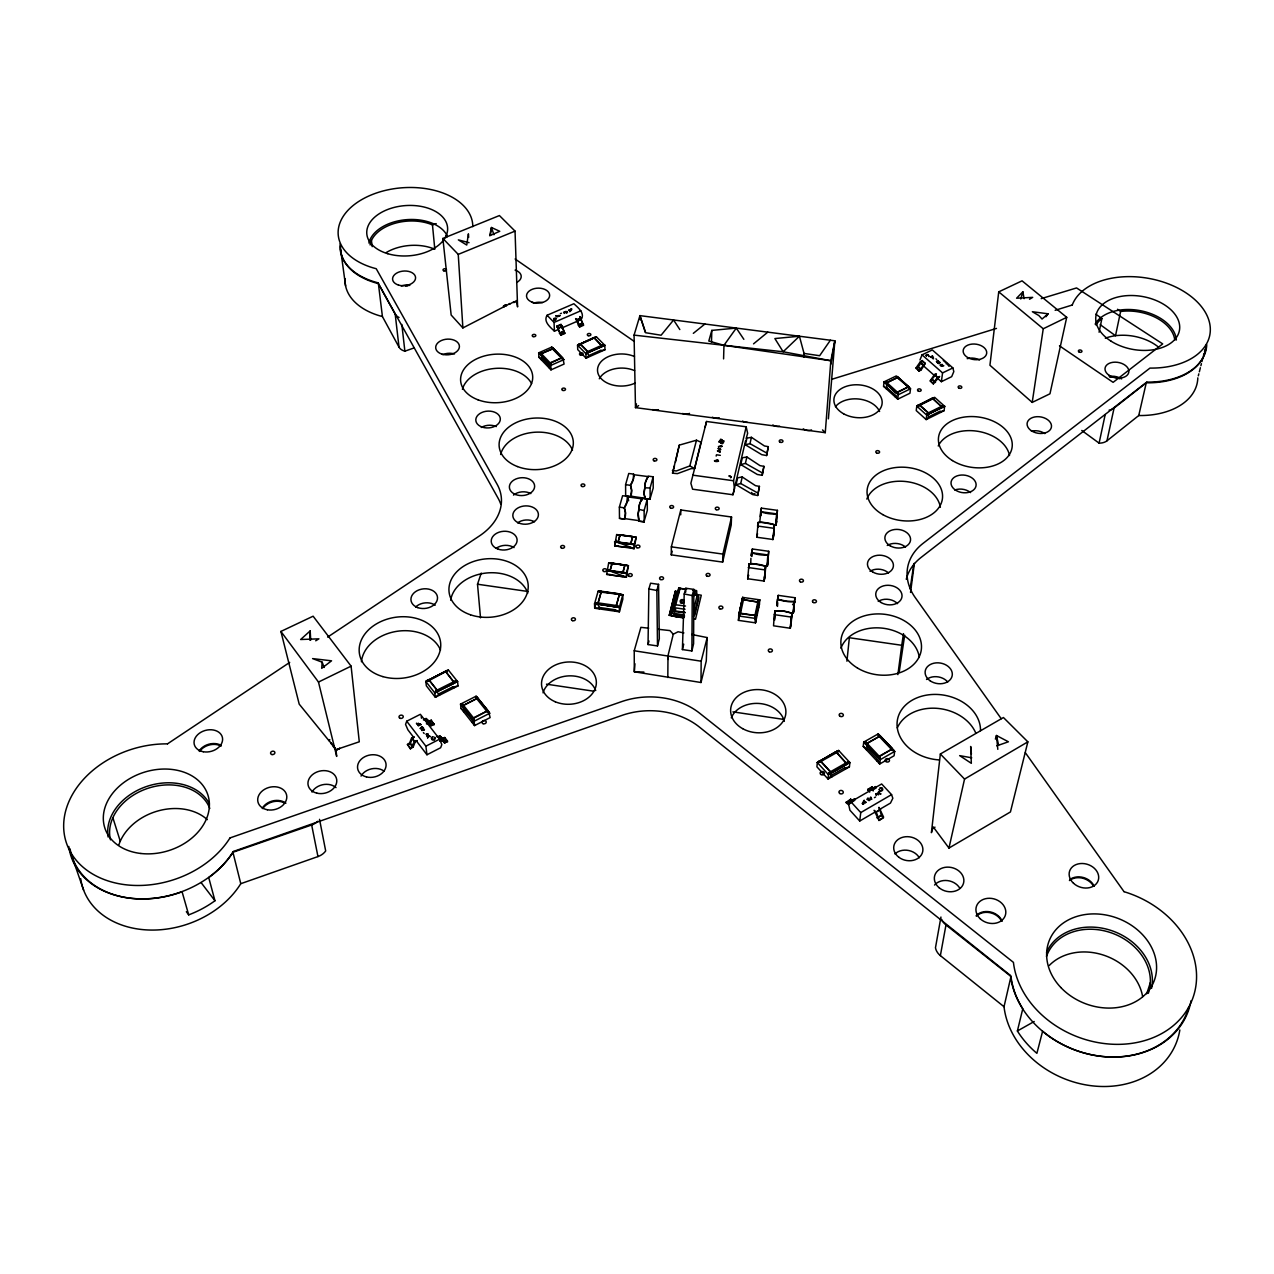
<?xml version="1.0" encoding="UTF-8"?>
<svg xmlns="http://www.w3.org/2000/svg" width="1274" height="1274" viewBox="0 0 1274 1274"><rect width="100%" height="100%" fill="white"/><g stroke="black" fill="none" stroke-linecap="round" stroke-linejoin="round"><path stroke-width="1.5" d="M406.725 721.211L425.882 746.182L426.949 754.765L440.629 747.742L441.839 744.589L439.594 739.175L420.356 714.316L406.725 721.211L405.562 724.396L407.871 729.779L413.827 737.582M751.119 555.368L752.361 548.998L768.716 551.292L767.346 566.213L765.148 566.452M693.836 589.384L693.597 643.752L691.893 650.95L682.402 649.565L684.218 594.003L685.826 588.238L693.836 589.384L692.244 595.531L691.893 650.95M759.766 521.894L761.358 508.135L777.427 510.348L776.057 525.159L773.891 525.398M564.223 312.146C563.809 314.837 565.481 311.748 563.554 312.321M560.847 335.205L556.913 326.048L560.99 324.424L562.36 326.526L564.748 333.501L560.847 335.205L556.913 326.048M648.657 628.193L640.902 627.334L634.229 650.775L634.309 671.78L701.003 682.514L701.162 661.206L707.197 637.573L691.655 634.468M667.815 677.513L667.99 655.712L673.261 634.229L678.055 631.761L683.883 632.923M671.271 554.859L671.35 546.849L680.794 509.966L731.531 517.005L731.212 525.031L722.629 562.105L671.271 554.859L672.21 551.18M794.944 597.729L793.288 612.826L794.944 597.729L778.255 595.356L776.774 604.832M748.873 566.691L749.048 563.825L752.377 563.602L765.594 566.166L764.177 581.071L747.679 578.746L749.048 563.825M680.73 514.792L680.794 509.966M750.768 562.885L750.912 558.315M648.036 644.564L648.864 588.954L650.568 583.221L658.547 584.352L659.311 638.768L657.495 645.934L648.036 644.564L648.96 640.981M538.679 352.834L550.75 365.431L563.888 359.618L551.785 347.085L538.679 352.834L540.622 352.93L542.119 358.711L549.731 366.657L550.973 369.874L550.798 363.536L540.622 352.93L538.679 352.834L538.918 357.277L550.973 369.874L564.079 364.061L562.917 358.185L561.898 358.615L551.706 348.073L551.785 347.085L552.725 348.073L551.706 348.073L552.709 347.627M555.735 315.872L557.885 316.716L555.91 315.618M583.492 325.316L579.766 316.605L583.492 325.316L579.622 327.02L575.609 318.611L577.026 319.567L579.622 327.02M757.966 525.334L758.157 522.436L761.422 522.213L774.417 524.681L773 539.491L756.772 537.246L758.157 522.436M711.481 342.069L711.816 330.396L736.292 328.087L743.857 339.33M723.584 358.886L723.966 345.302L736.292 328.087M685.715 592.107L685.826 588.238M477.129 697.117L475.935 697.722L477.177 697.547L476.094 696.209L489.742 713.233L474.135 721.243L474.215 718.823L462.765 704.395L460.551 704.108L461.013 708.455L474.565 725.591L490.124 717.596L488.611 711.449L487.416 712.055L475.935 697.722L476.094 696.209L460.551 704.108L474.135 721.243L474.565 725.591C473.084 717.198 463.402 713.217 462.765 704.395L460.551 704.108M721.976 442.46L719.141 442.014L721.976 442.46L721.737 443.384L719.937 442.094L721.753 443.336L721.992 442.381M722.071 442.094L719.237 441.632L722.071 442.014M309.853 640.201L310.187 630.917L300.632 639.516L318.914 638.831L315.713 640.806M561.563 328.103L581.199 319.551C585.292 313.165 577.998 307.639 573.873 303.738L547.072 315.267L554.047 322.418L554.429 331.208L557.996 329.647M722.629 562.105L722.915 554.094L731.531 517.005M846.207 802.668L850.698 799.228L846.207 802.668L848.229 804.531L854.838 800.231M919.064 371.164L916.165 367.74L919.955 362.262L922.217 360.558L925.258 363.409L921.245 369.794L919.064 371.164L916.165 367.74M754.765 616.345L756.087 616.52L754.765 616.345L755.753 618.447L759.702 599.831L758.094 600.659L754.765 616.345L755.514 622.843L755.753 618.447L738.617 615.995L742.694 597.41L759.702 599.831L759.447 604.226L755.514 622.843L738.41 620.374L738.952 614.068L740.274 614.259L743.697 598.605L742.694 597.41L742.376 598.86L743.697 598.605L742.392 598.43M738.952 614.068L740.274 614.259L738.617 615.995M742.551 600.341L742.694 597.41M803.846 357.341L804.037 353.424L799.419 336.225L774.879 338.55L783.144 351.767L830.839 360.733L825.265 432.682L635.487 407.632L634.07 335.126L639.93 315.633L834.868 340.811L828.387 418.859M869.696 792.125L867.705 789.418L872.133 786.87L873.709 788.288L875.795 786.536L869.298 790.836L867.705 789.418M707.197 637.573L706.274 660.999L701.003 682.514M553.983 319.949L554.031 318.707L556.483 318.309L553.935 318.42L554.238 319.567L556.021 319.647L553.983 319.949L554.907 319.79M872.133 786.87L867.674 790.294M933.364 383.872L930.434 380.416L934.559 374.492L936.39 373.823L930.386 381.229L933.364 383.872L939.639 376.483L937.584 377.152L933.412 383.06M764.177 581.071L765.594 566.166M767.346 566.213L768.716 551.292M751.963 556.404L752.361 548.998M758.731 607.634L757.441 607.013M427.682 733.967L427.124 735.91C426.472 737.168 429.975 732.407 425.93 734.286L427.921 734.063M759.415 600.85L758.094 600.659L759.702 599.831M773 539.491L774.417 524.681M776.057 525.159L777.427 510.348M760.928 515.556L761.358 508.135M932.281 357.739L933.571 358.679C932.711 359.587 932.727 356.386 932.775 357.293M428.797 679.966L445.47 671.287L454.579 683.039L437.794 691.081L428.797 679.966L445.47 671.287L454.579 683.039M930.386 381.229L930.434 380.416M718.456 446.728L719.619 446.155L718.52 446.951M757.696 495.49L759.431 486.381L755.514 485.681L742.216 476.97L737.678 477.798L736.038 484.677L752.759 494.615L757.696 495.49L759.431 486.381M762.202 475.329L763.906 466.332L760.021 465.647L746.867 456.968L742.344 457.796L740.735 464.564L757.297 474.469L762.202 475.329L763.906 466.332M766.614 455.535L768.302 446.648L764.448 445.964L751.421 437.316L746.946 438.16L745.37 444.801L761.756 454.675L766.614 455.535L768.302 446.648M790.39 628.209L791.934 613.208L782.443 610.803L775.054 610.787L774.305 614.641L773.541 625.805L790.135 628.225L791.934 613.208M777.49 606.408L777.745 602.729M778 599.051L778.255 595.356M878.12 794.084C880.318 795.39 873.868 791.839 876.464 795.47L876.034 793.845M322.179 662.193L321.717 668.309L331.543 660.824L312.592 658.594L322.179 662.193L324.153 667.48M634.93 663.754L634.309 671.78L643.927 672.083M871.273 799.387L870.922 797.206L870.604 798.862L871.942 799.117M774.417 619.26L775.054 610.787M837.05 750.991L837.91 751.915L819.915 762.059L819.055 761.119L817.319 762.521L816.921 766.821L828.052 779.019L849.408 766.884L849.885 762.569L838.674 750.482L837.05 750.991L837.91 751.915L838.674 750.482L817.319 762.521L828.482 774.735L828.052 779.019L831.142 775.834L829.358 772.394L847.385 762.155L849.885 762.569L828.482 774.735L829.358 772.394L830.17 773.764L829.358 772.394M616.075 606.934L597.793 603.956L601.408 591.247L619.514 593.923L616.075 606.934L597.793 603.956L601.408 591.247M819.055 761.119L819.915 762.059L817.319 762.521M875.095 812.048L859.727 821.013L860.746 812.589L850.889 801.744L881.656 783.972L891.577 794.626L892.835 798.288L890.462 803.082L880.223 809.054M421.614 727.693L422.857 727.438L421.821 728.123M896.37 393.029L885.924 383.187L898.17 377.215L908.665 386.739L896.37 393.029L885.924 383.187L898.17 377.215M419.464 725.049L420.5 724.365M693.677 609.928L697.005 595.977L696.066 594.799L696.48 590.658L692.546 590.117M846.923 661.206L849.36 637.733L901.753 645.281L897.883 674.599M938.842 362.74L938.078 363.233M883.551 386.293L884.029 381.85L896.243 375.973L910.496 388.793L909.97 393.22L897.74 399.176L883.551 386.293L887.086 388.188L886.131 381.961L884.029 381.85L898.25 394.749L897.74 399.176L896.116 395.895L887.134 387.758M886.131 381.961L885.143 382.869L886.131 381.961L898.122 392.822L898.25 394.749L910.496 388.793L896.466 376.977L897.406 376.531M845.49 769.114L844.678 767.744L831.189 775.404M878.073 757.345L865.938 744.032L880.318 735.862L892.517 748.793L878.073 757.345L865.938 744.032L880.318 735.862M848.245 763.094L847.385 762.155L849.885 762.569M897.183 393.268L898.122 392.822L897.183 393.268L898.25 394.749M940.355 754.001L931.405 832.67L933.269 826.953L948.955 848.054L1010.441 811.952L1027.863 741.85L1003.434 717.533L940.355 754.001L964.545 779.067L948.955 848.054M420.261 728.378C421.105 726.642 420.038 730.766 420.707 727.948M417.904 725.24L418.605 725.941L418.35 724.874M863.231 746.405L863.74 742.073L878.089 733.967L879.442 734.907L878.343 735.528L878.089 733.967L894.651 751.453L894.077 755.769L879.713 763.986L863.231 746.405L867.355 749.001L866.193 742.408L863.74 742.073L880.254 759.67L879.713 763.986L877.818 759.654L867.403 748.555M866.193 742.408L865.03 743.459L866.193 742.408L880.111 757.218L880.254 759.67L894.651 751.453L893.393 749.638L892.294 750.259L878.343 735.528L879.442 734.907M580.068 344.076L593.955 337.594L602.363 346.417L588.413 352.245L580.068 344.076L593.955 337.594L602.363 346.417M909.429 387.328L908.489 387.774L910.496 388.793M998.736 291.857L989.93 365.256L1032.211 402.409L1049.967 393.793L1066.72 317.337L1022.051 280.837L998.736 291.857L1043.247 328.772L1032.211 402.409M559.875 315.729C561.484 315.57 555.337 315.267 559.159 316.095L559.827 315.665M919.987 359.937L922.042 354.857L932.313 349.936L952.872 367.931L953.812 371.594L951.678 376.658L941.375 381.69L936.995 377.805M933.316 397.599L934.081 398.284L919.016 405.689L918.251 405.005L916.786 406.135L916.229 410.578L926.166 419.576L944.05 410.722L944.655 406.279L934.67 397.361L916.786 406.135L926.739 415.149L926.166 419.576L928.698 417.235L927.456 413.302L942.537 405.849L944.655 406.279L926.739 415.149L927.456 413.302L928.157 414.432L927.456 413.302M918.251 405.005L919.016 405.689L916.786 406.135M685.269 612.683L674.583 611.695L673.612 610.533L678.755 588.222L685.731 589.129M721.785 439.769C723.298 440.549 718.377 438.813 721.403 439.498M878.996 757.839L880.111 757.218L878.996 757.839L880.254 759.67M938.699 361.37L936.486 361.45L938.381 360.988M941.375 381.69L942.569 372.9L952.872 367.931M490.394 235.372L491.446 227.505L499.742 231.295L489.694 235.738L491.446 227.505L493.962 234.766M910.528 592.426L914.382 563.395M893.393 749.638L892.294 750.259L894.651 751.453M940.769 412.346L940.053 411.215L928.762 416.805M943.301 406.533L942.537 405.849L944.655 406.279M901.753 645.281L903.489 633.608M910.13 588.859L913.872 563.554M899.173 672.417L904.683 635.153M434.386 739.764L434.752 737.359L434.386 739.764L432.093 739.764L431.583 737.837L433.208 736.754A1.784 1.385 -8.3 0 0 431.44 738.124A1.784 1.385 -8.3 0 0 432.921 739.541A1.784 1.385 -8.3 0 0 434.944 738.41M767.203 566.293L768.126 562.439M775.898 525.238L776.79 521.512M739.159 613.527L742.169 599.481L759.177 602.268L756.294 615.629L739.159 613.527L742.169 599.481L759.177 602.268M686.638 589.305L678.755 588.222L673.612 610.533M916.117 368.552L918.283 367.151L922.217 360.558M880.844 793.829L878.216 792.269L879.108 791.664L878.232 793.097L880.684 794.068M830.887 364.109L834.868 340.811L830.839 360.733L723.966 345.302L634.07 335.126M610.835 562.981L628.401 565.736L626.394 577.202L608.717 570.545L624.276 572.265L626.33 573.316L626.394 577.202L606.631 574.399L608.669 562.933L612.268 564.398M616.855 541.514L614.578 541.944L634.134 544.699L636.156 537.309L633.863 537.198L636.156 537.309L634.165 548.584L616.727 541.976L632.095 543.664L634.134 544.699L634.165 548.584L614.657 545.845L616.648 534.57L620.215 536.004M755.753 618.447L756.087 616.52M940.945 917.041L935.466 947.792A14.635 12.23 14.9 0 0 940.371 955.627L1004.023 1006.731A90.613 74.768 22.1 0 0 1090.528 1085.623A90.613 74.768 22.1 0 0 1179.835 1029.981M939.002 363.679L937.521 362.915L939.416 363.424M941.948 365.654L940.053 365.144L941.613 366.004M940.371 955.627L945.977 924.94A14.922 12.326 14.3 0 1 941.645 919.382M596.773 602.698L596.503 604.115L596.773 602.698L617.635 605.707L619.339 607.411L619.403 611.807L594.687 608.239L594.56 603.844L598.127 591.2L600.054 591.04L599.783 592.012L598.127 591.2L622.779 594.735L622.843 599.146L619.403 611.807L615.103 609.736L599.497 607.491L596.773 602.698L594.56 603.844L619.339 607.411L622.779 594.735L599.783 592.012L600.054 591.04M509.632 304.39L509.568 303.499L506.272 305.824L506.208 304.932L504.6 305.394L503.437 307.018L462.876 327.928L451.155 315.028L442.874 238.461L499.424 215.561L515.046 231.12L517.578 306.923L516.511 300.553L513.756 302.639A1.688 1.099 -2.6 0 0 514.17 302.065L514.155 301.62M514.983 301.842L515.158 302.034M793.463 612.746L794.196 608.829M949.098 366.371L946.311 362.899L946.136 363.775M747.886 578.746L748.602 575.179M1099.096 332.243L1101.883 318.548L1095.847 314.2M759.145 601.838L756.294 615.629L739.239 613.017M868.804 799.339L867.849 798.543M940.101 362.66L939.4 362.087L939.798 362.851M1117.521 309.279L1120.61 311.477L1115.514 335.715L1100.21 324.663M747.679 578.746L748.459 575.068M756.772 537.246L757.536 533.695M754.956 618.766L756.74 610.373M1081.769 430.469L1099.096 443.145L1105.195 414.544M1099.096 443.145A11.864 7.963 10.3 0 0 1106.963 440.82L1114.065 408.078L1146.266 382.805A69.656 44.479 10 0 0 1206.096 345.158M738.41 620.374L740.863 609.243M622.859 572.774L610.023 570.752L612.173 563.172L624.913 565.019L622.859 572.774L610.023 570.752L612.173 563.172M630.71 544.173L618.017 542.183L620.12 534.793L632.7 536.593L630.71 544.173L618.017 542.183L620.12 534.793M693.836 595.993L695.047 590.579L696.48 590.658L697.005 595.977M736.038 484.677L740.72 483.531L742.216 476.97M740.735 464.564L745.386 463.402L746.867 456.968M745.37 444.801L749.972 443.639L751.421 437.316M862.148 803.544L862.259 803.337M878.964 820.456L883.599 817.112L878.949 807.318L881.449 815.264L883.423 817.844L878.964 820.456L874.123 810.296L876.162 811.952L879.14 819.708M1106.963 440.82L1138.749 415.531L1146.266 382.805M1004.023 1006.731L1010.983 976.489L945.977 924.94M790.135 628.225L791.17 624.387M746.086 438.909L747.647 433.287L746.182 426.79L706.529 421.487L690.874 483.276L692.594 489.2L732.948 494.758L745.561 440.788M732.948 494.758L734.445 488.786L733.521 480.744L746.182 426.79M694.282 614.832L698.598 596.487L696.066 594.799M682.402 649.565L683.708 644.166M705.127 427.268L706.529 421.487M694.585 468.513L700.987 442.237L696.496 440.199L679.281 445.12L672.529 473.18L677.418 473.641L691.034 468.641L694.585 468.513L689.823 465.95L676.335 470.966L672.417 470.552M723.552 442.205L722.549 442.078L723.871 440.9L720.033 440.374M1188.817 1006.954A92.381 75.437 21.3 0 1 1042.61 1031.255L1036.893 1053.343A91.075 74.943 21.9 0 1 1017.385 1030.985L1022.783 1008.753A92.381 75.437 21.3 0 1 1010.983 976.489M716.163 456.06L716.482 454.802L720.351 455.328M333.645 745.831L333.485 746.898L330.874 742.678L331.781 743.841M679.058 591.725L675.347 591.136L669.296 615.278L670.841 615.183L671.701 611.743M772.745 539.523L773.764 535.956M763.922 581.103L764.989 577.393M1198.324 375.846L1198.834 373.823M1199.36 371.801L1200.379 367.74M1200.888 365.718L1201.414 363.679M1201.923 361.625L1202.959 357.532M1203.484 355.478L1203.994 353.424M1204.519 351.369L1205.045 349.299M676.621 592.904L671.924 611.138L673.341 613.304L684.218 614.896M689.823 465.95L696.496 440.199M672.529 473.18L674.472 465.854M675.427 462.191L679.281 445.12M636.474 403.938L635.487 407.632L638.624 405.61M674.583 611.695L674.137 606.36L675.714 604.8L680.141 588.238M608.845 570.067L606.535 570.497L626.33 573.316L628.401 565.736L608.669 562.933M617.364 606.679L617.635 605.707L617.38 607.125L619.339 607.411M650.09 488.022L653.148 476.81L648.323 476.126L645.408 482.289L644.071 493.866L645.233 498.691L650.154 499.297L650.09 488.022L645.042 487.799A28.426 19.604 14.7 0 0 645.09 498.134L645.201 498.134A28.267 20.177 0.6 0 1 645.154 497.163M644.118 510.571L647.24 499.137L642.351 498.437L641.427 499.695L639.389 504.727L638.163 513.565L639.245 521.209L644.214 521.83L644.118 510.571L639.15 509.425A28.713 20.607 0.5 0 1 642.016 498.978L642.144 498.978A28.569 19.588 14.7 0 0 641.825 499.87M622.922 576.708L610.087 574.893M630.741 548.107L634.165 548.584M624.149 572.743L626.33 573.316M631.968 544.125L634.134 544.699M645.233 498.691L645.154 497.338M614.848 611.154L615.119 610.166M657.495 645.934L656.858 590.483L658.547 584.352M630.582 496.653L631.601 490.458L630.439 485.33L633.401 478.913L633.608 474.103L628.751 473.482L625.598 484.646L625.661 495.889L630.598 496.669L625.661 495.889M599.242 608.892L599.497 607.491M624.435 519.155L625.454 512.96L624.26 507.832L627.27 501.287L627.493 496.366L622.604 495.729L619.371 507.132L619.482 518.359L624.467 519.155L619.482 518.359M618.065 546.323L630.869 547.517M616.202 540.303L614.657 545.845L618.208 545.861M616.011 606.408L619.514 593.923L601.36 591.677M649.915 499.328L653.212 488.006L653.148 476.81M643.975 521.862L647.335 510.317L647.24 499.137M683.294 617.986L669.296 615.278L675.347 591.136L676.398 592.824M595.706 604.64L594.687 608.239L599.513 607.921M630.646 543.871L632.7 536.593L620.072 535M622.811 572.488L624.913 565.019L612.125 563.379M711.816 330.396L708.806 341.05L723.966 345.302L783.144 351.767L799.419 336.225M919.143 404.973L932.361 398.157L942.314 407.441L929.16 413.62L919.143 404.973L932.361 398.157L942.314 407.441M820.138 760.928L835.919 751.708L847.083 764.161L831.349 772.777L820.138 760.928L835.919 751.708L847.083 764.161M1020.793 298.992L1022.863 291.794L1016.604 298.212L1032.688 297.368L1029.503 299.263M995.392 739.127L996.475 735.496L1008.403 741.787L996.778 745.847M419.242 724.619L420.356 724.221M421.678 729.875L424.242 729.891L421.869 730.543M1146.743 993.784L1150.358 982.525M513.868 301.811L509.441 304.199M480.521 617.826L477.511 584.225L481.238 573.077M641.666 500.411L642.351 498.437M547.072 315.267C543.043 321.717 550.4 327.195 554.429 331.208M639.118 510.062L639.022 510.333A28.713 19.572 14.7 0 0 639.086 520.652L624.77 518.629A28.49 20.432 -1.4 0 0 625.359 517.722M926.055 355.319C928.937 352.516 928.571 357.612 929.017 356.497L928.268 355.112L926.341 355.112L926.389 356.067L926.341 355.112M718.409 461.347C711.513 459.054 714.921 462.796 718.52 461.124M407.632 745.179L410.387 743.379L412.266 738.57L414.225 736.818L411.645 737.885L409.575 743.029L407.441 744.414L410.403 748.825L413.174 747.042L415.26 741.898L417.187 740.528L414.448 741.548L410.403 748.825M570.131 311.286L569.43 310.745M566.58 312.05L566.118 312.178M624.594 518.725L624.642 518.645A28.649 19.413 16.4 0 0 624.499 508.31L624.61 507.418A28.649 20.432 -1.3 0 0 627.556 496.971L627.684 496.971A28.506 19.428 16.4 0 1 628.608 500.857M645.201 487.369L645.17 486.907A28.426 20.193 0.6 0 1 647.988 476.651L648.1 476.667A28.283 19.62 14.7 0 0 647.797 477.559M446.648 670.602L447.333 671.478L446.648 670.602L448.464 670.156L425.803 681.463L434.832 692.945L435.883 690.715L455.025 681.112L457.557 681.542L458.019 685.906L435.358 697.308L426.344 685.826L425.803 681.463L427.554 680.125L428.239 681.001L448.464 670.156L457.557 681.542L434.832 692.945L435.358 697.308L438.845 694.314L435.883 690.715M594.942 337.069L596.439 336.862L577.568 345.174L585.929 353.71L586.773 351.942L602.698 344.888L604.847 345.318L604.943 349.777L586.072 358.153L577.727 349.617L577.568 345.174L579.049 344.06L579.686 344.713L596.439 336.862L604.847 345.318L585.929 353.71L586.072 358.153L588.907 355.956L586.773 351.942L587.425 353.041M919.111 370.352L925.258 363.409L922.089 361.402M645.233 498.309L630.773 496.143A28.203 20.018 -1.1 0 0 631.474 495.267M642.176 498.882L627.541 496.86M505.921 305.059L503.724 306.907L506.208 304.932M757.425 607.459L759.447 604.226M864.982 801.553L864.122 801.872L864.043 800.741M868.263 799.546L867.674 798.655M850.889 801.744L848.771 804.881L849.885 810.184L859.727 821.013M721.132 446.203L720.431 446.648L721.769 446.394M830.377 340.222L819.644 355.717L804.037 353.424M1045.97 316.748L1048.072 313.802L1032.37 311.732L1038.883 315.57L1042.052 319.041L1048.072 313.802M280.901 631.442L318.484 682.052L336.686 756.406L335.986 749.669L359.284 741.787L351.098 666.159L313.117 616.202L280.901 631.442L299.199 704.124L328.915 740.64L329.823 739.621M421.344 727.167L423.478 727.916L421.821 726.913M418.987 724.094L421.009 724.476M863.868 800.868L864.457 801.76M792.555 604.704L795.215 601.79M717.405 450.9L719.89 452.063M717.979 448.575L720.447 449.738M863.31 801.76C866.272 799.324 862.434 800.215 863.788 802.031M867.116 799.546C870.094 797.126 866.256 798.018 867.61 799.817M462.765 704.395L461.57 705.016M540.622 352.93L539.619 353.376M753.539 343.853L767.808 332.148M942.346 365.097L941.948 364.332L942.664 365.017M693.327 333.342L704.888 324.026M828.482 774.735L830.218 773.334M648.052 476.572L633.656 474.692A28.362 20.034 -1.1 0 1 630.773 484.916L630.662 485.808A28.362 19.444 16.5 0 1 630.773 496.143L630.694 496.319M926.739 415.149L928.22 414.002M1146.759 382.12L921.182 557.359A65.468 47.791 9.2 0 0 906.26 579.288M434.832 692.945L436.584 691.607M847.847 803.241L854.599 798.925L847.847 803.241L846.239 801.792M585.929 353.71L587.425 352.595M434.068 723.759L431.902 724.587L428.876 722.103L426.408 723.839L428.478 723.266L431.265 725.702L434.084 724.635L431.313 720.192L429.067 721.004L426.057 718.488L423.398 719.81L425.452 719.603L431.265 725.702M875.7 812.462L880.031 809.484M875.811 794.148L876.99 793.495M167.547 743.825L289.692 662.416M327.641 637.111L479.486 535.908A64.114 45.37 -5.5 0 0 497.131 484.311L376.228 268.718A67.442 41.899 -4.2 0 1 341.161 220.02A67.442 41.899 -4.2 0 1 415.69 187.612A67.442 41.899 -4.2 0 1 472.797 226.661M503.373 306.126L504.6 305.394M556.945 326.908L560.99 324.424L564.748 333.501M877.579 817.733L882.022 815.042M872.053 790.39L876.305 787.826M933.715 827.925L935.005 827.16M964.545 779.067L1027.863 741.85M876.162 811.952L880.668 809.308M863.772 803.846C860.444 804.69 865.779 804.101 862.641 802.604M860.746 812.589L891.577 794.626M876.942 817.876L881.449 815.264M869.298 790.836L873.709 788.288M874.394 797.683L875.604 796.983M847.051 763.699L831.349 772.777L820.281 760.467M876.655 760.721L877.754 760.084M866.24 749.622L867.355 749.001M1017.385 1030.985L1034.217 1021.493M878.136 756.804L892.517 748.793L880.254 736.261M567.503 312.21L566.404 313.149L567.137 311.875M570.577 310.49L569.717 311.716L570.816 310.776M472.336 718.966L487.91 710.637L477.83 698.041L462.287 705.987L472.336 718.966L462.287 705.987L477.83 698.041M558.012 328.437L561.802 326.415M576.819 320.252L580.578 318.245M717.326 460.073L715.017 460.869L718.042 459.994M454.452 682.561L437.794 691.081L428.828 679.488M473.004 719.444L474.215 718.823L473.004 719.444L474.135 721.243M472.049 722.406L473.243 721.801M425.882 746.182L439.594 739.175M463.497 711.593L464.644 710.558M427.65 737.949L428.669 735.878L430.325 736.595L428.765 735.91L427.459 737.742M942.298 406.963L929.16 413.62L919.271 404.511M416.821 723.966C415.929 721.498 416.757 725.511 418.382 723.17M335.237 748.252A2.086 1.608 -11.5 0 1 334.361 747.997L336.336 750.099L339.728 748.395L336.336 750.099M438.797 693.884L453.114 686.686L453.863 688.008M472.288 718.425L487.91 710.637L477.893 698.439M895.112 396.787L896.068 396.325M318.484 682.052L351.098 666.159M1043.247 328.772L1066.72 317.337M942.617 366.339L943.811 365.749M886.147 388.65L887.086 388.188M932.25 355.828L931.66 357.261L930.227 356.624L931.167 357.341L932.568 355.876M896.434 392.503L908.665 386.739L898.106 377.645M549.158 363.759L562.28 357.612L553.33 348.296L540.256 354.124L549.158 363.759L540.256 354.124L553.362 348.726L562.28 357.612L549.142 363.233M938.221 363.329L939.113 363.138M940.769 365.558L941.661 365.542L940.626 365.463M578.507 324.822L582.361 323.055M602.284 345.939L588.413 352.245L580.116 343.598M720.558 446.441L721.88 446.505M427.475 735.655L426.551 735.91M559.732 333.024L563.634 331.288M588.907 355.51L600.818 350.207L601.471 351.305M549.779 363.982L550.798 363.536L549.779 363.982L550.75 365.431M548.744 367.549L549.747 367.103M541.132 359.587L542.119 358.711M577.026 319.567L580.928 317.863M554.047 322.418L580.896 310.76M560.847 334.409L564.764 332.705M579.638 326.208L583.508 324.52M560.353 313.707L561.42 313.245M570.641 309.263L571.723 309.12L570.641 309.263L571.437 310.076M559.366 333.374L563.315 331.654M558.41 328.23L562.36 326.526M578.141 325.188L582.059 323.516M442.874 238.461L458.242 254.386L515.046 231.12M439.896 735.958L445.374 741.962L447.524 741.118L444.737 737.503L442.54 738.331L439.896 735.958L436.871 736.77L438.877 736.945L444.722 743.076L447.524 741.118M428.51 722.103L431.313 720.192M444.737 737.503L441.903 739.43L444.722 743.076M80.708 878.662A87.285 67.395 -18.6 0 0 149.138 930.02A87.285 67.395 -18.6 0 0 240.77 883.694L317.959 856.574A14.301 11.355 -14.3 0 0 325.682 850.952L319.535 819.341M345.095 278.719A65.611 41.739 -4.4 0 0 382.423 316.557L399.017 347.149A11.386 7.469 -4.9 0 0 404.877 351.178L413.891 348.009M233.46 851.43L621.871 715.431A70.038 55.976 -0.5 0 1 699.346 727.024L1010.441 975.438M370.097 244.958A39.128 24.509 -4.3 0 1 393.268 223.81A39.128 24.509 -4.3 0 1 432.475 224.909L436.186 223.619M230.084 837.894L621.632 701.624A70.58 56.104 -0.4 0 1 699.697 713.249L1013.435 962.38A93.814 76.249 21 0 0 1104.367 1043.549A93.814 76.249 21 0 0 1196.031 984.898A93.814 76.249 21 0 0 1124.114 891.72M186.338 911.69L188.695 914.859A87.715 67.522 -18.4 0 0 214.956 900.75L208.729 877.563A88.925 67.856 -18 0 0 232.935 852.274L311.668 824.979A14.571 11.434 -13.7 0 0 317.879 821.236M831.811 379.286L996.475 328.421M1055.159 310.299L1072.198 305.043M1041.208 298.642L1076.562 287.94L1162.7 343.9L1113.11 382.343L1059.474 345.843M933.508 357.134L932.25 357.898M441.951 740.656L439.88 741.245L439.753 740.417L442.715 739.605M868.995 800.709L870.031 799.976L868.677 800.279M865.173 802.923L866.209 802.19L864.855 802.493M844.63 768.174L849.408 766.884M455.726 682.004L455.025 681.112L457.557 681.542M453.162 687.132L458.019 685.906M939.989 411.645L944.05 410.722M600.834 350.653L604.943 349.777M577.568 345.174L579.686 344.713L579.049 344.06M569.398 309.996L568.507 310.33L569.637 310.139M566.086 311.429L565.194 311.764L566.325 311.573M425.803 681.463L428.239 681.001L427.554 680.125M881.098 787.762L879.777 787.985L882.261 788.606L882.42 790.485L880 791.058L879.108 789.291A1.8 1.433 8.9 0 0 880.987 790.628A1.8 1.433 8.9 0 0 882.691 789.323A1.8 1.433 8.9 0 0 881.098 787.762L882.261 788.606M604.847 345.318L602.698 344.888L603.35 345.541A1.8 1.194 -0.9 0 1 603.653 345.907M622.779 594.735L620.549 594.99L620.82 594.018M594.56 603.844L596.487 603.669M419.464 723.839L421.073 724.795M877.26 793.543L878.503 794.833M794.243 601.535L786.902 601.296L777.427 599.146M767.983 554.954L751.517 552.645M776.71 513.884L760.53 511.638M606.631 574.399L610.23 574.415M614.578 541.944L616.727 541.976M606.535 570.497L608.717 570.545M628.401 565.736L626.219 565.162M790.581 624.149L791.106 623.766A30.21 1.847 -81.9 0 0 791.839 613.542L791.202 613.001A30.289 22.884 4 0 0 775.834 610.803L775.165 611.074A30.178 2.086 -81.8 0 1 774.608 620.215M721.036 439.514L721.88 440.04M720.797 449.626L720.208 448.767M720.224 451.952L719.635 451.092M658.355 629.292L669.981 630.598L673.261 634.229M645.281 498.691L650.154 499.297M644.214 521.83L639.277 521.225L639.166 519.824A28.554 20.591 0.5 0 0 639.214 520.652L639.245 520.827M675.714 604.8L685.523 606.042M719.46 440.708L723.775 441.298M692.865 475.17L733.521 480.744M757.425 526.003L773.621 528.264M616.648 534.57L636.156 537.309M671.35 546.849L722.915 554.094M625.598 484.646L630.439 485.33M748.268 567.535L764.766 569.876M619.371 507.132L624.26 507.832M774.305 614.641L791.138 617.062M685.03 609.259L675.586 607.905L675.554 610.994L684.966 612.348M754.925 619.196L756.246 619.387M477.511 584.225L527.962 591.486M684.584 616.027L675.156 614.673A3.981 2.994 0.7 0 1 671.971 611.17L675.953 595.117A3.965 2.946 0.8 0 1 678.803 592.824M634.229 650.775L701.162 661.206M546.514 684.186L593.604 691.177M732.916 711.863L783.94 719.444M669.296 615.278L684.265 617.572M695.731 594.337L701.289 595.197L695.493 619.291L694.41 618.575M721.944 445.98L721.068 445.804M971.744 757.807L959.641 755.625L971.329 763.317L970.677 746.484L971.393 754.033M684.218 594.003L692.244 595.531M648.864 588.954L656.858 590.483M718.456 448.337L719.874 449.053M717.883 450.646L719.3 451.362M773.031 535.685L773.7 535.335A29.063 2.182 -82 0 0 774.321 525.031L773.716 524.506A29.143 21.212 3.1 0 0 758.922 522.451L758.285 522.722A29.047 2.405 -82 0 1 758.141 527.277M469.039 242.665L458.353 239.878L466.746 245.038L468.402 233.827L468.657 237.362M764.241 577.122L764.91 576.772A29.605 2.261 -81.9 0 0 765.499 566.5L764.878 565.974A29.684 22.008 3 0 0 749.813 563.841L749.16 564.127A29.589 2.5 -81.9 0 1 749.112 567.264M623.05 576.23L626.394 577.202M670.841 615.183L676.494 617.014M504.934 305.537L505.969 305.951M884.029 381.85L885.191 382.423M633.64 474.581L633.783 474.708A28.219 19.46 16.5 0 1 634.118 475.68M563.888 359.618L561.898 358.615L562.917 358.185M489.742 713.233L487.416 712.055L488.611 711.449M740.72 483.531L757.855 493.07M745.386 463.402L762.346 472.909M749.972 443.639L766.773 453.098M538.918 357.277L542.135 359.157M334.935 747.838L333.884 746.612M461.013 708.455L464.692 710.988M515.126 259.004L634.356 341.496M719.046 448.321L720.144 449.435M718.472 450.63L719.587 451.76M863.74 742.073L865.078 743.029M920.513 362.612L923.666 364.953M934.813 375.273L938.014 377.63M720.877 442.699L721.737 443.384M932.106 379.349L935.132 381.929M917.806 366.705L920.784 369.285M943.286 360.462L945.292 362.214M935.928 358.838L936.74 359.555M922.042 354.857L942.569 372.9M934.559 374.492L937.584 377.152M922.408 364.905L934.081 375.225M918.283 367.151L921.245 369.794M919.955 362.262L922.917 364.905M932.552 379.811L935.53 382.503M871.32 789.116L873.311 790.931M850.698 799.228L852.29 800.645M822.526 429.927L825.265 432.682M831.142 775.834L832.002 776.774M412.266 738.57L415.26 741.898M425.452 719.603L428.478 723.266M335.556 749.016L335.014 748.348L335.173 749.208M409.575 743.029L412.378 746.596M438.845 694.314L439.546 695.206M429.067 721.004L431.902 724.587M442.54 738.331L445.374 741.962M426.057 718.488L428.876 722.103M431.313 721.068L434.084 724.635M444.737 738.363L447.54 741.978M423.398 732.534L424.162 733.521M411.645 737.885L414.448 741.548M416.216 740.704L426.949 754.765M201.085 882.564L214.956 900.75M410.387 743.379L413.174 747.042M407.441 744.414L410.196 748.045M1001.237 718.727L915.194 597.522A65.93 47.855 9.1 0 1 923.077 543.361L1149.976 368.09A70.58 44.749 9.9 0 0 1210.316 328.851A70.58 44.749 9.9 0 0 1147.874 278.242A70.58 44.749 9.9 0 0 1072.262 304.996M1025.331 752.663L1124.002 891.641M679.838 329.568L673.58 319.981L661.095 335.237L645.711 332.737L639.93 315.633L639.946 319.551M377.948 282.828L498.198 498.405A63.668 45.323 -5.6 0 1 500.746 504.122M340.604 245.818A66.582 41.676 -4.3 0 0 378.394 283.608L395.195 314.168A11.546 7.469 -4.7 0 0 399.065 317.465M627.493 496.366L628.066 497.784M633.608 474.103L634.165 475.505M72.745 858.692L83.622 890.128M645.297 332.403L639.93 315.633L640.36 319.567M112.876 817.717L120.266 841.222M188.695 914.859L182.071 891.752A88.925 67.856 -18 0 1 70.086 848.882M232.935 852.274L240.77 883.694M998.577 744.987L996.475 735.496L997.813 749.335M311.668 824.979L317.959 856.574M1022.863 291.794L1024.121 298.673M328.915 740.64L328.756 739.764L331.399 744.048M678.755 588.222L679.185 591.152M340.604 249.401L345.604 285.965M421.248 716.482L421.471 718.217M371.435 240.499L372.199 246.646M378.394 283.608L382.423 316.557M395.195 314.168L399.017 347.149M401.836 324.44L404.877 351.178M432.475 224.909L434.8 249.242M445.916 237.235L445.773 235.69A39.128 24.509 -4.3 0 1 446.696 237.49M667.99 655.712L668.277 659.438M503.66 306.015L503.724 306.907M458.242 254.386L462.876 327.928M310.187 630.917L310.713 640.105M110.456 839.853A52.154 39.812 -17.8 0 1 148.851 788.001A52.154 39.812 -17.8 0 1 209.796 808.464M199.636 751.421A14.364 10.845 -15 0 1 221.119 746.102M262.747 808.608A14.619 11.386 -14.6 0 1 284.548 803.018M118.864 844.853A51.438 39.605 -18.3 0 1 157.673 811.028A51.438 39.605 -18.3 0 1 207.296 819.644M405.61 285.997A11.45 7.341 -4.6 0 1 407.76 286.013M386.213 252.555A38.698 24.54 -4.4 0 1 434.02 248.908M1046.495 956.424A54.161 44.224 21.1 0 1 1112.059 933.125A54.161 44.224 21.1 0 1 1148.32 993.322M1069.427 880.541A14.922 11.928 18 0 1 1093.586 886.338M976.298 916.165A15.001 12.358 15.8 0 1 1001.619 921.245M1049.219 965.517A53.397 43.937 21.7 0 1 1103.778 955.197A53.397 43.937 21.7 0 1 1142.635 996.634M1197.815 377.852A68.605 44.51 10.2 0 1 1138.749 415.531M1114.065 408.078A12.039 7.963 10.1 0 1 1109.097 410.164M1096.022 325.077A40.911 26.149 10 0 1 1101.883 318.548M1120.61 311.477A40.911 26.149 10 0 1 1174.771 340.158M1109.893 377.184A11.96 7.835 10.1 0 1 1119.623 378.776M1105.322 338.215A40.465 26.165 10.1 0 1 1158.146 346.831M765.164 566.277A28.872 21.005 3.2 0 0 766.55 566.229L767.219 565.879A28.952 2.166 -82 0 1 767.824 555.607L767.203 555.066A29.031 21.021 3.1 0 1 752.217 552.964L751.549 553.314A28.92 2.389 -82 0 0 751.31 556.149M773.891 525.222A28.362 20.273 3.3 0 0 775.277 525.175L775.93 524.824A28.442 2.086 -82.1 0 1 776.567 514.521L775.962 513.979A28.506 20.288 3.2 0 1 761.231 511.957L760.562 512.307A28.426 2.293 -82.1 0 0 760.228 516.703M791.218 612.826A29.429 21.833 4.1 0 0 792.635 612.762L793.336 612.428A29.509 1.768 -82 0 1 794.084 602.188L793.447 601.647A29.605 21.849 4.1 0 1 778.143 599.465L777.49 599.672A29.477 1.991 -81.9 0 0 776.981 605.707M693.566 616.17A3.997 2.994 1.1 0 0 694.856 614.45L698.693 598.366A3.965 2.962 1.2 0 0 695.493 594.91M377.884 282.78A67.028 41.931 -4.3 0 1 340.222 243.716M1206.749 344.697A70.134 44.765 10 0 1 1146.855 382.089M1191.047 1000.695A93.05 75.962 21.3 0 1 1098.793 1056.05A93.05 75.962 21.3 0 1 1010.521 975.55M229.973 837.974A90.279 68.525 -17.7 0 1 118.641 883.662A90.279 68.525 -17.7 0 1 67.124 806.171A90.279 68.525 -17.7 0 1 167.42 743.873M233.349 851.51A89.562 68.334 -18 0 1 138.946 898.839A89.562 68.334 -18 0 1 68.796 846.462M368.903 243.031A40.258 25.209 -4.3 0 1 405.45 219.765A40.258 25.209 -4.3 0 1 447.063 235.515M108.115 837.018A53.667 40.943 -17.8 0 1 147.402 786.217A53.667 40.943 -17.8 0 1 209.398 803.862M401.262 285.902A11.45 7.341 -4.6 0 1 409.798 285.44M199.126 751.039A14.38 10.845 -15 0 1 220.991 745.29M442.747 354.65A11.816 7.851 -4.2 0 1 454.499 353.981M262.269 808.242A14.619 11.386 -14.6 0 1 285.902 803.193M515.078 270.12A11.45 7.341 -2.5 0 1 516.623 282.478M462.414 389.303A35.863 24.27 -3.3 0 1 495.013 368.425A35.863 24.27 -3.3 0 1 531.577 383.633M361.434 661.763A40.672 30.608 -8.2 0 1 397.233 631.267A40.672 30.608 -8.2 0 1 440.501 650.043M311.987 792.062A14.444 11.291 -12.8 0 1 336.017 787.619M481.333 427.475A12.199 8.408 -3.8 0 1 496.287 426.583M415.642 606.997A13.25 9.81 -6.9 0 1 435.198 605.182M533.265 303.292A11.466 7.485 -2.1 0 1 542.533 302.575M361.052 776.073A14.285 11.195 -10.9 0 1 384.143 771.168M500.634 454.499A36.898 25.783 -2.8 0 1 535.08 432.22A36.898 25.783 -2.8 0 1 572.504 450.12M450.678 600.197A39.414 29.222 -5 0 1 486.955 572.95A39.414 29.222 -5 0 1 527.818 593.063M513.502 495.092A12.549 8.934 -3.3 0 1 530.812 493.579M496.255 548.298A12.867 9.364 -4.2 0 1 514.043 547.597M517.594 522.866A12.708 9.157 -3.4 0 1 534.523 521.783M634.978 383.14A23.856 16.052 -0.5 0 1 603.669 380.862A23.856 16.052 -0.5 0 1 603.255 359.65A23.856 16.052 -0.5 0 1 634.452 356.529M599.29 378.776A23.712 16.068 -0.5 0 1 634.579 370.638M543.027 692.833A27.248 21.117 -3.2 0 1 568.809 675.873A27.248 21.117 -3.2 0 1 595.722 690.556M658.483 409.655A6.179 4.236 0.2 0 1 652.654 409.575M689.553 413.397A6.195 4.252 1 0 1 682.625 413.477M719.269 417.776A6.195 4.268 1.7 0 1 712.357 417.187M747.328 422.331A6.211 4.268 2.4 0 1 742.551 421.073M754.877 493.643A1.927 1.37 2.7 0 1 751.708 492.417M779.64 426.201A6.227 4.284 3.1 0 1 772.84 424.943M731.292 717.851A27.455 21.562 3.7 0 1 758.89 703.455A27.455 21.562 3.7 0 1 784.354 721.323M811.522 429.927A6.243 4.3 3.9 0 1 803.257 428.812M835.426 406.725A24.031 16.419 5 0 1 858.835 399.033A24.031 16.419 5 0 1 879.586 411.502M866.83 499.089A37.647 26.722 6.7 0 1 905.894 481.54A37.647 26.722 6.7 0 1 940.355 507.307M840.92 648.211A40.163 30.433 7.3 0 1 882.802 628.193A40.163 30.433 7.3 0 1 919.302 657.432M870.015 571.293A12.931 9.491 6.6 0 1 888.504 572.934M887.245 545.463A12.804 9.268 6.8 0 1 905.527 547.072M878.232 601.408A13.106 9.73 7.1 0 1 897.533 603.637M938.237 445.996A36.85 25.384 7.9 0 1 976.394 431.09A36.85 25.384 7.9 0 1 1009.518 455.519M938.97 759.909A41.994 32.471 10 0 1 897.039 724.237A41.994 32.471 10 0 1 939.161 694.569A41.994 32.471 10 0 1 980.502 730.655M897.31 727.884A41.676 32.407 10.2 0 1 936.406 708.296A41.676 32.407 10.2 0 1 975.757 733.028M967.189 358.663A11.769 7.787 7.2 0 1 979.563 359.985M894.921 853.962A14.571 11.896 11.1 0 1 919.271 857.721M954.736 490.028A12.517 8.791 8 0 1 970.565 492.576M926.548 679.472A13.584 10.351 9.4 0 1 947.729 681.972M934.543 885.048A14.778 12.135 13.4 0 1 959.816 888.249M1031.399 431.169A12.23 8.297 9.1 0 1 1044.807 433.59M976.266 915.544A15.017 12.358 15.8 0 1 990.376 911.929A15.017 12.358 15.8 0 1 1002.112 921.134M1095.146 324.153A42.106 26.897 10 0 1 1140.533 310.713A42.106 26.897 10 0 1 1176.348 340.015M1046.543 952.347A55.738 45.482 21.1 0 1 1111.788 930.689A55.738 45.482 21.1 0 1 1151.585 988.274M1109.224 376.467A11.96 7.835 10.1 0 1 1121.614 378.935M1069.794 879.601A14.922 11.928 17.9 0 1 1094.143 886.21M564.509 313.42L564.557 313.293M722.454 442.444L722.119 443.83L723.457 442.572L722.454 442.444M731.34 476.763L730.687 477.766L730.113 476.062L728.839 475.903L731.34 476.763M683.851 600.914L683.581 603.207L680.491 602.984L680.778 600.691L683.851 600.914M870.556 797.444L870.222 798.671L870.572 797.476M424.401 729.492L422.522 729.254L424.401 729.492M936.533 361.689L938.046 361.927L936.645 361.673M680.905 602.188A2.007 1.497 0.9 0 0 684.154 601.344A2.007 1.497 0.9 0 0 681.526 599.656A2.007 1.497 0.9 0 0 680.905 602.188M387.822 253.717A40.513 25.177 -4.2 0 0 447.62 228.285A40.513 25.177 -4.2 0 0 386.149 210.114A40.513 25.177 -4.2 0 0 387.822 253.717M140.888 853.484A54.097 41.055 -17.6 0 0 208.044 795.47A54.097 41.055 -17.6 0 0 120.17 785.437A54.097 41.055 -17.6 0 0 140.888 853.484M398.459 285.058A11.53 7.341 -4.6 0 0 415.579 277.732A11.53 7.341 -4.6 0 0 398.189 272.333A11.53 7.341 -4.6 0 0 398.459 285.058M203.283 751.74A14.492 10.861 -14.7 0 0 222.424 737.535A14.492 10.861 -14.7 0 0 199.27 733.346A14.492 10.861 -14.7 0 0 203.283 751.74M443.893 270.852A1.752 1.115 -3.8 0 0 446.473 269.754A1.752 1.115 -3.8 0 0 443.83 268.941A1.752 1.115 -3.8 0 0 443.893 270.852M271.983 754.558A2.198 1.688 -13.4 0 0 274.865 752.377A2.198 1.688 -13.4 0 0 271.314 751.724A2.198 1.688 -13.4 0 0 271.983 754.558M441.903 354.124A11.896 7.851 -4.2 0 0 459.42 346.289A11.896 7.851 -4.2 0 0 441.33 340.54A11.896 7.851 -4.2 0 0 441.903 354.124M267.381 809.77A14.731 11.418 -14.4 0 0 286.57 794.88A14.731 11.418 -14.4 0 0 262.81 790.517A14.731 11.418 -14.4 0 0 267.381 809.77M478.005 399.813A36.102 24.27 -3.3 0 0 532.707 377.757A36.102 24.27 -3.3 0 0 479.199 357.723A36.102 24.27 -3.3 0 0 478.005 399.813M382.853 676.605A40.975 30.656 -8 0 0 440.581 642.287A40.975 30.656 -8 0 0 376.419 623.894A40.975 30.656 -8 0 0 382.853 676.605M316.812 793.145A14.555 11.323 -12.6 0 0 336.67 779.433A14.555 11.323 -12.6 0 0 313.611 773.78A14.555 11.323 -12.6 0 0 316.812 793.145M482.368 427.172A12.278 8.408 -3.7 0 0 500.316 418.764A12.278 8.408 -3.7 0 0 481.508 412.633A12.278 8.408 -3.7 0 0 482.368 427.172M417.808 607.634A13.345 9.826 -6.8 0 0 437.523 597.729A13.345 9.826 -6.8 0 0 417.331 590.595A13.345 9.826 -6.8 0 0 417.808 607.634M532.182 302.177A11.546 7.469 -2.1 0 0 549.635 295.488A11.546 7.469 -2.1 0 0 532.452 289.214A11.546 7.469 -2.1 0 0 532.182 302.177M366.498 776.933A14.396 11.227 -10.7 0 0 385.942 763.413A14.396 11.227 -10.7 0 0 362.963 757.823A14.396 11.227 -10.7 0 0 366.498 776.933M533.105 336.591A1.8 1.178 -2.3 0 0 535.828 335.54A1.8 1.178 -2.3 0 0 533.153 334.536A1.8 1.178 -2.3 0 0 533.105 336.591M400.211 718.345A2.15 1.656 -9 0 0 403.253 716.529A2.15 1.656 -9 0 0 399.909 715.494A2.15 1.656 -9 0 0 400.211 718.345M517.435 466.555A37.153 25.799 -2.7 0 0 573.332 443.081A37.153 25.799 -2.7 0 0 517.833 421.853A37.153 25.799 -2.7 0 0 517.435 466.555M470.488 614.801A39.701 29.254 -4.9 0 0 528.184 585.037A39.701 29.254 -4.9 0 0 467.096 564.223A39.701 29.254 -4.9 0 0 470.488 614.801M515.492 494.487A12.644 8.934 -3.3 0 0 534.634 486.445A12.644 8.934 -3.3 0 0 515.89 478.992A12.644 8.934 -3.3 0 0 515.492 494.487M498.214 549.174A12.963 9.364 -4.1 0 0 517.101 539.778A12.963 9.364 -4.1 0 0 497.194 532.978A12.963 9.364 -4.1 0 0 498.214 549.174M519.044 523.104A12.804 9.157 -3.4 0 0 538.408 514.855A12.804 9.157 -3.4 0 0 519.426 507.211A12.804 9.157 -3.4 0 0 519.044 523.104M562.742 390.417A1.847 1.242 -1.8 0 0 565.513 389.303A1.847 1.242 -1.8 0 0 562.758 388.252A1.847 1.242 -1.8 0 0 562.742 390.417M580.403 355.064A1.815 1.21 -1.3 0 0 583.126 353.981A1.815 1.21 -1.3 0 0 580.418 352.962A1.815 1.21 -1.3 0 0 580.403 355.064M588.19 335.683A1.784 1.178 -1.1 0 0 590.865 334.632A1.784 1.178 -1.1 0 0 588.19 333.645A1.784 1.178 -1.1 0 0 588.19 335.683M483.101 723.696A2.134 1.656 -6.3 0 0 486.238 722.024A2.134 1.656 -6.3 0 0 482.973 720.813A2.134 1.656 -6.3 0 0 483.101 723.696M561.595 548.139A1.975 1.433 -2.5 0 0 564.573 546.849A1.975 1.433 -2.5 0 0 561.627 545.654A1.975 1.433 -2.5 0 0 561.595 548.139M581.963 486.477A1.927 1.37 -1.7 0 0 584.846 485.251A1.927 1.37 -1.7 0 0 581.979 484.12A1.927 1.37 -1.7 0 0 581.963 486.477M555.241 701.767A27.455 21.164 -3.1 0 0 596.359 682.498A27.455 21.164 -3.1 0 0 555.193 665.108A27.455 21.164 -3.1 0 0 555.241 701.767M572.392 620.629A2.038 1.529 -2.6 0 0 575.45 619.26A2.038 1.529 -2.6 0 0 572.408 617.986A2.038 1.529 -2.6 0 0 572.392 620.629M603.765 571.469A1.991 1.465 -1.4 0 0 606.743 570.163A1.991 1.465 -1.4 0 0 603.749 568.937A1.991 1.465 -1.4 0 0 603.765 571.469M654.008 460.822A1.895 1.338 0.2 0 0 656.922 459.771A1.895 1.338 0.2 0 0 654.167 458.529A1.895 1.338 0.2 0 0 654.008 460.822M636.904 547.709A1.975 1.433 -0.4 0 0 639.946 546.578A1.975 1.433 -0.4 0 0 637.08 545.224A1.975 1.433 -0.4 0 0 636.904 547.709M629.149 576.294A1.991 1.481 -0.7 0 0 632.238 575.131A1.991 1.481 -0.7 0 0 629.356 573.746A1.991 1.481 -0.7 0 0 629.149 576.294M670.634 508.071A1.943 1.385 0.6 0 0 673.612 506.972A1.943 1.385 0.6 0 0 670.793 505.667A1.943 1.385 0.6 0 0 670.634 508.071M660.489 579.511A1.991 1.481 0.2 0 0 663.563 578.348A1.991 1.481 0.2 0 0 660.649 576.947A1.991 1.481 0.2 0 0 660.489 579.511M716.211 509.68A1.943 1.385 1.8 0 0 719.157 508.581A1.943 1.385 1.8 0 0 716.307 507.275A1.943 1.385 1.8 0 0 716.211 509.68M707.022 576.119A1.991 1.465 1.6 0 0 710.064 574.956A1.991 1.465 1.6 0 0 707.134 573.571A1.991 1.465 1.6 0 0 707.022 576.119M719.826 608.813A2.022 1.513 2.1 0 0 722.899 607.618A2.022 1.513 2.1 0 0 719.921 606.201A2.022 1.513 2.1 0 0 719.826 608.813M780.038 442.189A1.879 1.306 3.3 0 0 782.969 441.314A1.879 1.306 3.3 0 0 780.293 439.944A1.879 1.306 3.3 0 0 780.038 442.189M742.615 728.632A27.662 21.594 3.6 0 0 785.819 713.567A27.662 21.594 3.6 0 0 746.357 691.4A27.662 21.594 3.6 0 0 742.615 728.632M769.178 651.747A2.054 1.561 3.8 0 0 772.394 650.664A2.054 1.561 3.8 0 0 769.48 649.039A2.054 1.561 3.8 0 0 769.178 651.747M843.595 413.779A24.19 16.419 4.9 0 0 882.006 404.288A24.19 16.419 4.9 0 0 848.5 385.703A24.19 16.419 4.9 0 0 843.595 413.779M800.327 581.836A1.991 1.481 4.4 0 0 803.432 580.833A1.991 1.481 4.4 0 0 800.582 579.288A1.991 1.481 4.4 0 0 800.327 581.836M813.338 602.491A2.022 1.497 4.9 0 0 816.459 601.455A2.022 1.497 4.9 0 0 813.576 599.895A2.022 1.497 4.9 0 0 813.338 602.491M882.802 514.616A37.901 26.738 6.6 0 0 942.394 498.882A37.901 26.738 6.6 0 0 889.204 468.752A37.901 26.738 6.6 0 0 882.802 514.616M857.466 668.022A40.465 30.48 7.2 0 0 921.277 649.963A40.465 30.48 7.2 0 0 864.775 615.74A40.465 30.48 7.2 0 0 857.466 668.022M876.576 452.939A1.895 1.306 5.7 0 0 879.586 452.19A1.895 1.306 5.7 0 0 876.958 450.693A1.895 1.306 5.7 0 0 876.576 452.939M820.966 774.528A2.166 1.72 6.5 0 0 824.421 773.541A2.166 1.72 6.5 0 0 821.475 771.582A2.166 1.72 6.5 0 0 820.966 774.528M839.98 716.243A2.118 1.64 6.6 0 0 843.356 715.303A2.118 1.64 6.6 0 0 840.458 713.44A2.118 1.64 6.6 0 0 839.98 716.243M872.706 571.978A13.027 9.491 6.5 0 0 893.345 566.516A13.027 9.491 6.5 0 0 875.27 555.735A13.027 9.491 6.5 0 0 872.706 571.978M839.805 793.511A2.182 1.752 7.4 0 0 843.277 792.508A2.182 1.752 7.4 0 0 840.283 790.517A2.182 1.752 7.4 0 0 839.805 793.511M890.144 545.798A12.883 9.268 6.8 0 0 910.496 540.447A12.883 9.268 6.8 0 0 892.548 529.904A12.883 9.268 6.8 0 0 890.144 545.798M881.067 602.506A13.202 9.746 7 0 0 901.96 596.885A13.202 9.746 7 0 0 883.599 585.833A13.202 9.746 7 0 0 881.067 602.506M918.267 391.038A1.831 1.242 6.2 0 0 921.166 390.338A1.831 1.242 6.2 0 0 918.602 388.92A1.831 1.242 6.2 0 0 918.267 391.038M885.94 761.549A2.166 1.704 8.8 0 0 889.459 760.769A2.166 1.704 8.8 0 0 886.624 758.683A2.166 1.704 8.8 0 0 885.94 761.549M952.426 460.567A37.105 25.384 7.8 0 0 1011.875 448.575A37.105 25.384 7.8 0 0 961.727 417.506A37.105 25.384 7.8 0 0 952.426 460.567M968.192 357.803A11.848 7.787 7.1 0 0 986.681 353.344A11.848 7.787 7.1 0 0 969.896 344.442A11.848 7.787 7.1 0 0 968.192 357.803M898.918 857.306A14.683 11.928 10.9 0 0 922.679 851.717A14.683 11.928 10.9 0 0 903.298 837.114A14.683 11.928 10.9 0 0 898.918 857.306M958.924 388.076A1.831 1.226 7.1 0 0 961.806 387.376A1.831 1.226 7.1 0 0 959.226 385.958A1.831 1.226 7.1 0 0 958.924 388.076M955.675 490.219A12.597 8.791 7.9 0 0 975.964 486.174A12.597 8.791 7.9 0 0 959.083 475.329A12.597 8.791 7.9 0 0 955.675 490.219M930.068 680.746A13.68 10.367 9.3 0 0 952.14 675.921A13.68 10.367 9.3 0 0 933.938 663.197A13.68 10.367 9.3 0 0 930.068 680.746M938.986 887.628A14.906 12.167 13.2 0 0 963.494 883.328A14.906 12.167 13.2 0 0 944.846 867.371A14.906 12.167 13.2 0 0 938.986 887.628M1031.829 431.058A12.31 8.297 9 0 0 1051.4 427.236A12.31 8.297 9 0 0 1034.647 416.964A12.31 8.297 9 0 0 1031.829 431.058M980.024 918.586A15.145 12.406 15.6 0 0 1005.218 915.688A15.145 12.406 15.6 0 0 987.382 898.377A15.145 12.406 15.6 0 0 980.024 918.586M1079.078 351.99A1.815 1.178 9.1 0 0 1081.945 351.465A1.815 1.178 9.1 0 0 1079.46 350A1.815 1.178 9.1 0 0 1079.078 351.99M1111.087 341.193A42.376 26.881 9.9 0 0 1179.167 331.622A42.376 26.881 9.9 0 0 1122.92 296.062A42.376 26.881 9.9 0 0 1111.087 341.193M1060.844 987.525A56.199 45.657 20.7 0 0 1153.941 981.442A56.199 45.657 20.7 0 0 1090.003 914.031A56.199 45.657 20.7 0 0 1060.844 987.525M1109.24 375.4A12.039 7.819 10 0 0 1128.684 372.725A12.039 7.819 10 0 0 1112.919 362.31A12.039 7.819 10 0 0 1109.24 375.4M1073.504 883.264A15.049 11.96 17.7 0 0 1098.22 880.461A15.049 11.96 17.7 0 0 1080.049 863.597A15.049 11.96 17.7 0 0 1073.504 883.264"/></g></svg>
